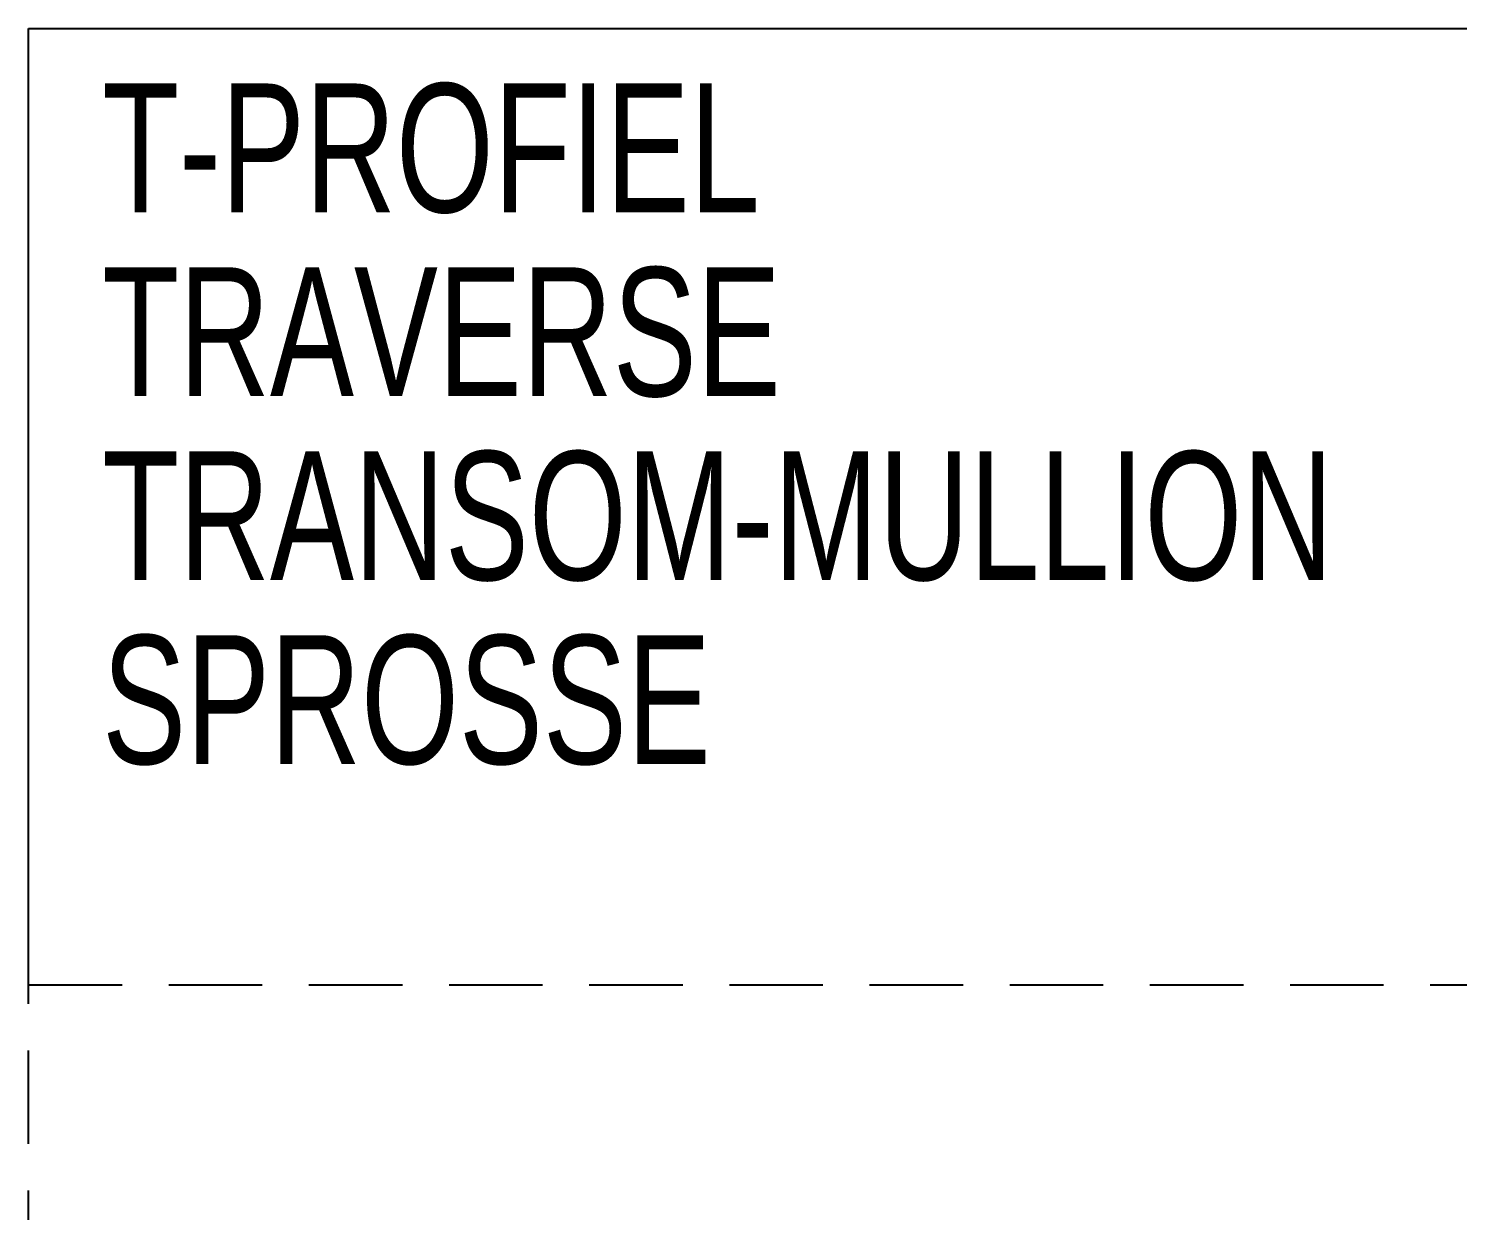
# Model space of a CAD drawing. Header units: millimetres. Extents: x -158 to 6343, y 4572 to 7765.
# Drawn here: x 4102.2 to 4296.4, y 5496.1 to 5656.8 of the extents above; entities that cross this region are included whole.
import ezdxf

# ---------------------------------------------------------------- set-up
doc = ezdxf.new("R2010")
doc.units = ezdxf.units.MM
doc.header["$LTSCALE"] = 0.2
doc.linetypes.add('DASHED2', pattern=[9.525, 6.35, -3.175])
for name, color, linetype in [('RI-LAYOUT', 7, 'Continuous'), ('RI-TEXT-GENERAL-DEU', 7, 'Continuous'), ('RI-TEXT-GENERAL-ENG', 7, 'Continuous'), ('RI-TEXT-GENERAL-FRA', 7, 'Continuous'), ('RI-TEXT-GENERAL-NL', 7, 'Continuous')]:
    doc.layers.add(name, color=color, linetype=linetype)
doc.styles.add('T8', font='arial.ttf', dxfattribs={"width": 0.7, "height": 3.5})

# ---------------------------------------------------------------- blocks, each defined once
blk = doc.blocks.new('info-text-ARCH-1')
at = {"layer": 'RI-TEXT-GENERAL-DEU', "style": 'T8', "width": 0.7}
blk.add_attdef('DEU', (2.5, 1.191), '', height=1.75, dxfattribs=at)
at = {"layer": 'RI-TEXT-GENERAL-ENG', "style": 'T8', "width": 0.7}
blk.add_attdef('ENG', (2.5, 3.691), '', height=1.75, dxfattribs=at)
at = {"layer": 'RI-TEXT-GENERAL-FRA', "style": 'T8', "width": 0.7}
blk.add_attdef('FRA', (2.5, 6.191), '', height=1.75, dxfattribs=at)
at = {"layer": 'RI-TEXT-GENERAL-NL', "style": 'T8', "width": 0.7}
blk.add_attdef('NED', (2.5, 8.691), '', height=1.75, dxfattribs=at)

msp = doc.modelspace()

# ---------------------------------------------------------------- linework, layer by layer
at = {"layer": 'RI-LAYOUT'}
for p, q in [((4102.2, 5526.78), (4102.2, 5656.78)), ((4102.2, 5656.78), (4490.59, 5656.78))]:
    msp.add_line(p, q, dxfattribs=at)
at = {"layer": 'RI-LAYOUT', "linetype": 'DASHED2', "ltscale": 10, "flags": 128}
msp.add_lwpolyline([(4102.2, 5526.78), (4490.59, 5526.78), (4490.59, 5313.82), (4102.2, 5313.82)], close=True, dxfattribs=at)

# ---------------------------------------------------------------- block references
ref = msp.add_blockref('info-text-ARCH-1', (4087.2, 5544.91), dxfattribs=dict(xscale=10, yscale=10, zscale=10))
ref.add_attrib('NED', 'T-PROFIEL', (4112.2, 5631.82), dxfattribs={"layer": 'RI-TEXT-GENERAL-NL', "height": 17.5, "style": 'T8', "width": 0.7})
ref.add_attrib('FRA', 'TRAVERSE', (4112.2, 5606.82), dxfattribs={"layer": 'RI-TEXT-GENERAL-FRA', "height": 17.5, "style": 'T8', "width": 0.7})
ref.add_attrib('ENG', 'TRANSOM-MULLION', (4112.2, 5581.82), dxfattribs={"layer": 'RI-TEXT-GENERAL-ENG', "height": 17.5, "style": 'T8', "width": 0.7})
ref.add_attrib('DEU', 'SPROSSE', (4112.2, 5556.82), dxfattribs={"layer": 'RI-TEXT-GENERAL-DEU', "height": 17.5, "style": 'T8', "width": 0.7})

doc.saveas('drawing.dxf')
